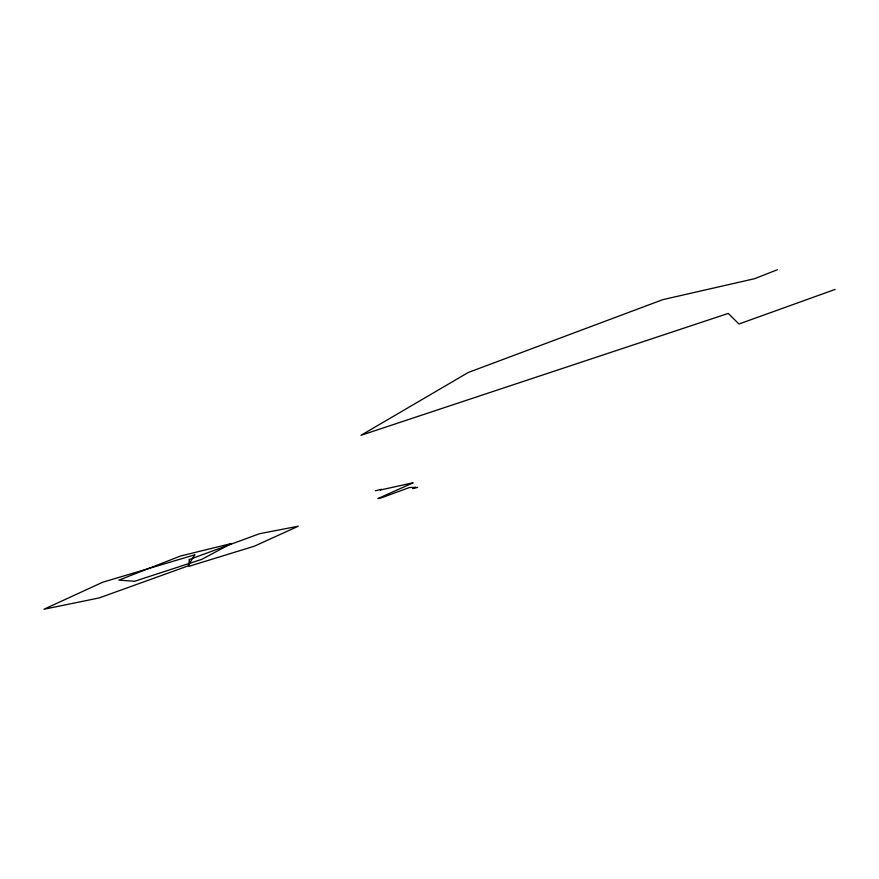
<?xml version="1.0" encoding="UTF-8"?>
<svg xmlns="http://www.w3.org/2000/svg" width="879" height="879" viewBox="0 0 879 879"><rect width="100%" height="100%" fill="white"/><g stroke="black" fill="none" stroke-linecap="round" stroke-linejoin="round"><path stroke-width="1.32" d="M415.404 487.307L412.767 488.57L417.657 487.329L417.107 487.57M380.343 489.878L381.453 489.284L375.311 490.823M415.349 487.362L409.471 487.515L382.156 497.547M377.948 498.547L412.899 482.912M777.344 269.754L754.589 278.698L662.854 299.629L468.199 372.509L360.972 435.314L728.273 313.407L738.942 324.01L835.05 289.444M378.333 498.547L381.629 497.701M412.877 482.824L380.431 489.988M189.315 559.516L188.842 566.351L254.306 546.211L298.3 526.202L259.558 533.718L189.315 559.516M194.764 554.825L187.831 565.999L99.206 597.929L43.95 609.246L102.678 582.239L194.764 554.825M231.408 543.53L201.752 559.363L134.619 581.272L118.874 580.14L180.426 556.044L231.408 543.53"/></g></svg>
